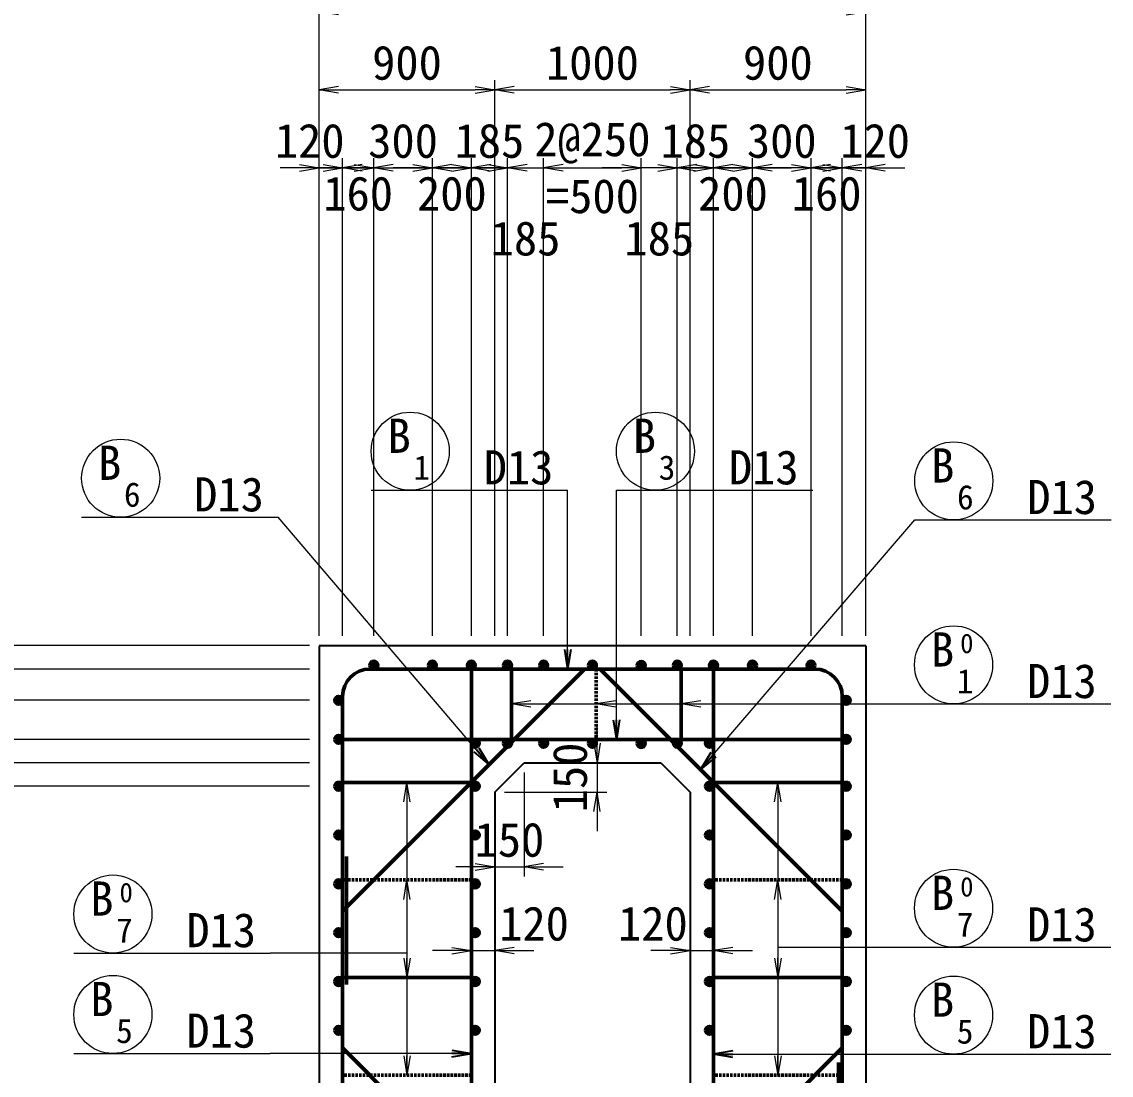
# Model space of a CAD drawing. Header units: millimetres. Extents: x 169470 to 758170, y -17820 to 11880.
# Drawn here: x 174920 to 180501, y 996 to 6391 of the extents above; entities that cross this region are included whole.
import ezdxf
from ezdxf.enums import TextEntityAlignment as Align

# ---------------------------------------------------------------- set-up
doc = ezdxf.new("R2010")
doc.units = ezdxf.units.MM
doc.header["$LTSCALE"] = 50
doc.header["$PDSIZE"] = 300
doc.linetypes.add('DASHED2', pattern=[0.375, 0.25, -0.125])
doc.layers.get('Defpoints').update_dxf_attribs({"color": 151})
for name, color, linetype, lineweight in [('D-STR', 1, 'Continuous', 25), ('D-STR-DIM', 7, 'Continuous', 13), ('D-STR-HTXT', 7, 'Continuous', 13), ('D-STR-STR1', 2, 'Continuous', 50), ('D-STR-STR2', 6, 'Continuous', 50), ('D-STR-STR3', 4, 'Continuous', 50), ('D-STR-STR4', 1, 'Continuous', 50), ('D-STR-TXT', 7, 'Continuous', 13)]:
    doc.layers.add(name, color=color, linetype=linetype, lineweight=lineweight)
doc.styles.add('YOKO_GOTHIC', font='MS Gothic.ttf')
doc.dimstyles.new('S50', dxfattribs={"dimscale": 50, "dimtxt": 3.5, "dimasz": 2, "dimexe": 1, "dimexo": 1, "dimgap": 1, "dimtad": 1, "dimdec": 0, "dimzin": 1, "dimdsep": 46, "dimtxsty": 'YOKO_GOTHIC', "dimblk": 'OPEN', "dimcen": 0, "dimclrd": 256, "dimclre": 256, "dimclrt": 256, "dimaunit": 1, "dimadec": 3, "dimazin": 0, "dimtfac": 1, "dimtdec": 0, "dimtix": 1, "dimtmove": 2, "dimatfit": 3, "dimldrblk": 'OPEN', "dimfxl": 1, "dimlwd": -1, "dimlwe": -1, "dimarcsym": 2})

# ---------------------------------------------------------------- blocks, each defined once
blk = doc.blocks.new('_Open')
at = {"color": 0, "linetype": 'ByBlock', "lineweight": -2}
for p, q in [((-1, 0.167), (0, 0)), ((-1, -0.167), (0, 0)), ((0, 0), (-1, 0))]:
    blk.add_line(p, q, dxfattribs=at)
blk = doc.blocks.new('0930-1')
at = {"layer": 'D-STR-STR2'}
for radius in [20, 10]:
    blk.add_circle((1654010.5, -311924.3), radius, dxfattribs=at)
blk = doc.blocks.new('*D3809')
at = {"layer": 'D-STR-DIM', "transparency": 16777216}
for p, q in [((176393.2, 3196.1), (172593.2, 3196.1)), ((172643.2, 3096.1), (172643.2, -603.9)), ((175393.2, -703.9), (172593.2, -703.9))]:
    blk.add_line(p, q, dxfattribs=at)
at = {"layer": 'Defpoints', "color": 0, "transparency": 16777216}
for p in [(176443.2, 3196.1), (172643.2, -703.9), (175443.2, -703.9)]:
    blk.add_point(p, dxfattribs=at)
at = {"layer": 'D-STR-DIM', "transparency": 16777216, "xscale": 100, "yscale": 100, "zscale": 100}
for p, rotation in [((172643.2, 3196.1), 90), ((172643.2, -703.9), 270)]:
    blk.add_blockref('_Open', p, dxfattribs=dict(at, rotation=rotation))
at = {"layer": 'D-STR-DIM', "transparency": 16777216, "insert": (172505.7, 1246.1), "char_height": 175, "attachment_point": 5, "rotation": 90, "style": 'YOKO_GOTHIC'}
blk.add_mtext('3900', dxfattribs=at)
blk = doc.blocks.new('*D3810')
at = {"layer": 'D-STR-DIM', "transparency": 16777216}
for p, q in [((176393.2, 2596.1), (172993.2, 2596.1)), ((173043.2, 2496.1), (173043.2, 696.1)), ((175393.2, 596.1), (172993.2, 596.1))]:
    blk.add_line(p, q, dxfattribs=at)
at = {"layer": 'Defpoints', "color": 0, "transparency": 16777216}
for p in [(176443.2, 2596.1), (173043.2, 596.1), (175443.2, 596.1)]:
    blk.add_point(p, dxfattribs=at)
at = {"layer": 'D-STR-DIM', "transparency": 16777216, "xscale": 100, "yscale": 100, "zscale": 100}
for p, rotation in [((173043.2, 2596.1), 90), ((173043.2, 596.1), 270)]:
    blk.add_blockref('_Open', p, dxfattribs=dict(at, rotation=rotation))
at = {"layer": 'D-STR-DIM', "transparency": 16777216, "insert": (172905.7, 1596.1), "char_height": 175, "attachment_point": 5, "rotation": 90, "style": 'YOKO_GOTHIC'}
blk.add_mtext('2000', dxfattribs=at)
blk = doc.blocks.new('*D3811')
at = {"layer": 'D-STR-DIM', "transparency": 16777216}
for p, q in [((176393.2, 3196.1), (172993.2, 3196.1)), ((173043.2, 2696.1), (173043.2, 3096.1)), ((176393.2, 2596.1), (172993.2, 2596.1))]:
    blk.add_line(p, q, dxfattribs=at)
at = {"layer": 'Defpoints', "color": 0, "transparency": 16777216}
for p in [(173043.2, 3196.1), (176443.2, 3196.1), (176443.2, 2596.1)]:
    blk.add_point(p, dxfattribs=at)
at = {"layer": 'D-STR-DIM', "transparency": 16777216, "xscale": 100, "yscale": 100, "zscale": 100}
for p, rotation in [((173043.2, 3196.1), 90), ((173043.2, 2596.1), 270)]:
    blk.add_blockref('_Open', p, dxfattribs=dict(at, rotation=rotation))
at = {"layer": 'D-STR-DIM', "transparency": 16777216, "insert": (172905.7, 2896.1), "char_height": 175, "attachment_point": 5, "rotation": 90, "style": 'YOKO_GOTHIC'}
blk.add_mtext('600', dxfattribs=at)
blk = doc.blocks.new('*D3815')
at = {"layer": 'D-STR-DIM', "transparency": 16777216}
for p, q in [((176393.2, 2476.1), (173393.2, 2476.1)), ((173443.2, 576.1), (173443.2, 2376.1)), ((175393.2, 476.1), (173393.2, 476.1))]:
    blk.add_line(p, q, dxfattribs=at)
at = {"layer": 'Defpoints', "color": 0, "transparency": 16777216}
for p in [(173443.2, 2476.1), (176443.2, 2476.1), (175443.2, 476.1)]:
    blk.add_point(p, dxfattribs=at)
at = {"layer": 'D-STR-DIM', "transparency": 16777216, "xscale": 100, "yscale": 100, "zscale": 100}
for p, rotation in [((173443.2, 2476.1), 90), ((173443.2, 476.1), 270)]:
    blk.add_blockref('_Open', p, dxfattribs=dict(at, rotation=rotation))
at = {"layer": 'D-STR-DIM', "transparency": 16777216, "insert": (173296.3, 1476.1), "char_height": 175, "attachment_point": 5, "rotation": 90, "style": 'YOKO_GOTHIC'}
blk.add_mtext('8@250=2000', dxfattribs=at)
blk = doc.blocks.new('*D3816')
at = {"layer": 'D-STR-DIM', "transparency": 16777216}
for p, q in [((173443.2, 2816.1), (173443.2, 2916.1)), ((176393.2, 2716.1), (173393.2, 2716.1)), ((173443.2, 2476.1), (173443.2, 2716.1)), ((176393.2, 2476.1), (173393.2, 2476.1)), ((173443.2, 2376.1), (173443.2, 2276.1))]:
    blk.add_line(p, q, dxfattribs=at)
at = {"layer": 'Defpoints', "color": 0, "transparency": 16777216}
for p in [(173443.2, 2716.1), (176443.2, 2716.1), (176443.2, 2476.1)]:
    blk.add_point(p, dxfattribs=at)
at = {"layer": 'D-STR-DIM', "transparency": 16777216, "xscale": 100, "yscale": 100, "zscale": 100}
for p, rotation in [((173443.2, 2716.1), 270), ((173443.2, 2476.1), 90)]:
    blk.add_blockref('_Open', p, dxfattribs=dict(at, rotation=rotation))
at = {"layer": 'D-STR-DIM', "transparency": 16777216, "insert": (173305.7, 2534.6), "char_height": 175, "attachment_point": 5, "rotation": 90, "style": 'YOKO_GOTHIC'}
blk.add_mtext('240', dxfattribs=at)
blk = doc.blocks.new('*D3817')
at = {"layer": 'D-STR-DIM', "transparency": 16777216}
for p, q in [((173443.2, 3016.1), (173443.2, 3116.1)), ((176393.2, 2916.1), (173393.2, 2916.1)), ((173443.2, 2716.1), (173443.2, 2916.1)), ((176393.2, 2716.1), (173393.2, 2716.1)), ((173443.2, 2616.1), (173443.2, 2516.1))]:
    blk.add_line(p, q, dxfattribs=at)
at = {"layer": 'Defpoints', "color": 0, "transparency": 16777216}
for p in [(173443.2, 2916.1), (176443.2, 2916.1), (176443.2, 2716.1)]:
    blk.add_point(p, dxfattribs=at)
at = {"layer": 'D-STR-DIM', "transparency": 16777216, "xscale": 100, "yscale": 100, "zscale": 100}
for p, rotation in [((173443.2, 2916.1), 270), ((173443.2, 2716.1), 90)]:
    blk.add_blockref('_Open', p, dxfattribs=dict(at, rotation=rotation))
at = {"layer": 'D-STR-DIM', "transparency": 16777216, "insert": (173595.7, 2816.1), "char_height": 175, "attachment_point": 5, "rotation": 90, "style": 'YOKO_GOTHIC'}
blk.add_mtext('200', dxfattribs=at)
blk = doc.blocks.new('*D3818')
at = {"layer": 'D-STR-DIM', "transparency": 16777216}
for p, q in [((173443.2, 3296.1), (173443.2, 3396.1)), ((176393.2, 3196.1), (173393.2, 3196.1)), ((173443.2, 3076.1), (173443.2, 3196.1)), ((176393.2, 3076.1), (173393.2, 3076.1)), ((173443.2, 2976.1), (173443.2, 2876.1))]:
    blk.add_line(p, q, dxfattribs=at)
at = {"layer": 'Defpoints', "color": 0, "transparency": 16777216}
for p in [(173443.2, 3196.1), (176443.2, 3196.1), (176443.2, 3076.1)]:
    blk.add_point(p, dxfattribs=at)
at = {"layer": 'D-STR-DIM', "transparency": 16777216, "xscale": 100, "yscale": 100, "zscale": 100}
for p, rotation in [((173443.2, 3196.1), 270), ((173443.2, 3076.1), 90)]:
    blk.add_blockref('_Open', p, dxfattribs=dict(at, rotation=rotation))
at = {"layer": 'D-STR-DIM', "transparency": 16777216, "insert": (173307.2, 3401.5), "char_height": 175, "attachment_point": 5, "rotation": 90, "style": 'YOKO_GOTHIC'}
blk.add_mtext('120', dxfattribs=at)
blk = doc.blocks.new('*D4570')
at = {"layer": 'D-STR-DIM', "transparency": 16777216}
for p, q in [((177493.2, 2546.1), (177493.2, 2013.5)), ((177343.2, 2396.1), (177343.2, 2013.5)), ((177243.2, 2063.5), (177143.2, 2063.5)), ((177343.2, 2063.5), (177493.2, 2063.5)), ((177593.2, 2063.5), (177693.2, 2063.5))]:
    blk.add_line(p, q, dxfattribs=at)
at = {"layer": 'Defpoints', "color": 0, "transparency": 16777216}
for p in [(177493.2, 2596.1), (177343.2, 2446.1), (177493.2, 2063.5)]:
    blk.add_point(p, dxfattribs=at)
at = {"layer": 'D-STR-DIM', "transparency": 16777216, "xscale": 100, "yscale": 100, "zscale": 100}
blk.add_blockref('_Open', (177343.2, 2063.5), dxfattribs=at)
at = {"layer": 'D-STR-DIM', "transparency": 16777216, "xscale": 100, "yscale": 100, "zscale": 100, "rotation": 180}
blk.add_blockref('_Open', (177493.2, 2063.5), dxfattribs=at)
at = {"layer": 'D-STR-DIM', "transparency": 16777216, "insert": (177418.2, 2201), "char_height": 175, "attachment_point": 5, "style": 'YOKO_GOTHIC'}
blk.add_mtext('150', dxfattribs=at)
blk = doc.blocks.new('*D4571')
at = {"layer": 'D-STR-DIM', "transparency": 16777216}
for p, q in [((177866.8, 2696.1), (177866.8, 2796.1)), ((177543.2, 2596.1), (177916.8, 2596.1)), ((177866.8, 2596.1), (177866.8, 2446.1)), ((177393.2, 2446.1), (177916.8, 2446.1)), ((177866.8, 2346.1), (177866.8, 2246.1))]:
    blk.add_line(p, q, dxfattribs=at)
at = {"layer": 'Defpoints', "color": 0, "transparency": 16777216}
for p in [(177493.2, 2596.1), (177343.2, 2446.1), (177866.8, 2446.1)]:
    blk.add_point(p, dxfattribs=at)
at = {"layer": 'D-STR-DIM', "transparency": 16777216, "xscale": 100, "yscale": 100, "zscale": 100}
for p, rotation in [((177866.8, 2596.1), 270), ((177866.8, 2446.1), 90)]:
    blk.add_blockref('_Open', p, dxfattribs=dict(at, rotation=rotation))
at = {"layer": 'D-STR-DIM', "transparency": 16777216, "insert": (177729.3, 2521.1), "char_height": 175, "attachment_point": 5, "rotation": 90, "style": 'YOKO_GOTHIC'}
blk.add_mtext('150', dxfattribs=at)
blk = doc.blocks.new('*D3819')
at = {"layer": 'D-STR-DIM', "transparency": 16777216}
for p, q in [((177123.2, 1634), (177023.2, 1634)), ((177223.2, 1634), (177343.2, 1634)), ((177443.2, 1634), (177543.2, 1634))]:
    blk.add_line(p, q, dxfattribs=at)
at = {"layer": 'Defpoints', "color": 0, "transparency": 16777216}
for p in [(177223.2, 1634), (177343.2, 1634), (177343.2, 1634)]:
    blk.add_point(p, dxfattribs=at)
at = {"layer": 'D-STR-DIM', "transparency": 16777216, "xscale": 100, "yscale": 100, "zscale": 100}
blk.add_blockref('_Open', (177223.2, 1634), dxfattribs=at)
at = {"layer": 'D-STR-DIM', "transparency": 16777216, "xscale": 100, "yscale": 100, "zscale": 100, "rotation": 180}
blk.add_blockref('_Open', (177343.2, 1634), dxfattribs=at)
at = {"layer": 'D-STR-DIM', "transparency": 16777216, "insert": (177544.2, 1771.5), "char_height": 175, "attachment_point": 5, "style": 'YOKO_GOTHIC'}
blk.add_mtext('120', dxfattribs=at)
blk = doc.blocks.new('*D4572')
at = {"layer": 'D-STR-DIM', "transparency": 16777216}
for p, q in [((178243.2, 1634), (178143.2, 1634)), ((178343.2, 1634), (178463.2, 1634)), ((178563.2, 1634), (178663.2, 1634))]:
    blk.add_line(p, q, dxfattribs=at)
at = {"layer": 'Defpoints', "color": 0, "transparency": 16777216}
for p in [(178343.2, 1634), (178463.2, 1634), (178463.2, 1634)]:
    blk.add_point(p, dxfattribs=at)
at = {"layer": 'D-STR-DIM', "transparency": 16777216, "xscale": 100, "yscale": 100, "zscale": 100}
blk.add_blockref('_Open', (178343.2, 1634), dxfattribs=at)
at = {"layer": 'D-STR-DIM', "transparency": 16777216, "xscale": 100, "yscale": 100, "zscale": 100, "rotation": 180}
blk.add_blockref('_Open', (178463.2, 1634), dxfattribs=at)
at = {"layer": 'D-STR-DIM', "transparency": 16777216, "insert": (178153.1, 1771.5), "char_height": 175, "attachment_point": 5, "style": 'YOKO_GOTHIC'}
blk.add_mtext('120', dxfattribs=at)
blk = doc.blocks.new('*D3771')
at = {"layer": 'D-STR-DIM', "transparency": 16777216}
for p, q in [((176443.2, 3246.1), (176443.2, 6493.3)), ((179243.2, 3246.1), (179243.2, 6493.3)), ((176543.2, 6443.3), (179143.2, 6443.3))]:
    blk.add_line(p, q, dxfattribs=at)
at = {"layer": 'Defpoints', "color": 0, "transparency": 16777216}
for p in [(179243.2, 6443.3), (176443.2, 3196.1), (179243.2, 3196.1)]:
    blk.add_point(p, dxfattribs=at)
at = {"layer": 'D-STR-DIM', "transparency": 16777216, "xscale": 100, "yscale": 100, "zscale": 100, "rotation": 180}
blk.add_blockref('_Open', (176443.2, 6443.3), dxfattribs=at)
at = {"layer": 'D-STR-DIM', "transparency": 16777216, "xscale": 100, "yscale": 100, "zscale": 100}
blk.add_blockref('_Open', (179243.2, 6443.3), dxfattribs=at)
at = {"layer": 'D-STR-DIM', "transparency": 16777216, "insert": (177843.2, 6580.8), "char_height": 175, "attachment_point": 5, "style": 'YOKO_GOTHIC'}
blk.add_mtext('2800', dxfattribs=at)
blk = doc.blocks.new('*D3772')
at = {"layer": 'D-STR-DIM', "transparency": 16777216}
for p, q in [((176443.2, 3246.1), (176443.2, 6093.3)), ((177343.2, 3246.1), (177343.2, 6093.3)), ((176543.2, 6043.3), (177243.2, 6043.3))]:
    blk.add_line(p, q, dxfattribs=at)
at = {"layer": 'Defpoints', "color": 0, "transparency": 16777216}
for p in [(177343.2, 6043.3), (176443.2, 3196.1), (177343.2, 3196.1)]:
    blk.add_point(p, dxfattribs=at)
at = {"layer": 'D-STR-DIM', "transparency": 16777216, "xscale": 100, "yscale": 100, "zscale": 100, "rotation": 180}
blk.add_blockref('_Open', (176443.2, 6043.3), dxfattribs=at)
at = {"layer": 'D-STR-DIM', "transparency": 16777216, "xscale": 100, "yscale": 100, "zscale": 100}
blk.add_blockref('_Open', (177343.2, 6043.3), dxfattribs=at)
at = {"layer": 'D-STR-DIM', "transparency": 16777216, "insert": (176893.2, 6180.8), "char_height": 175, "attachment_point": 5, "style": 'YOKO_GOTHIC'}
blk.add_mtext('900', dxfattribs=at)
blk = doc.blocks.new('*D3773')
at = {"layer": 'D-STR-DIM', "transparency": 16777216}
for p, q in [((177343.2, 3246.1), (177343.2, 6093.3)), ((178343.2, 3246.1), (178343.2, 6093.3)), ((177443.2, 6043.3), (178243.2, 6043.3))]:
    blk.add_line(p, q, dxfattribs=at)
at = {"layer": 'Defpoints', "color": 0, "transparency": 16777216}
for p in [(178343.2, 6043.3), (177343.2, 3196.1), (178343.2, 3196.1)]:
    blk.add_point(p, dxfattribs=at)
at = {"layer": 'D-STR-DIM', "transparency": 16777216, "xscale": 100, "yscale": 100, "zscale": 100, "rotation": 180}
blk.add_blockref('_Open', (177343.2, 6043.3), dxfattribs=at)
at = {"layer": 'D-STR-DIM', "transparency": 16777216, "xscale": 100, "yscale": 100, "zscale": 100}
blk.add_blockref('_Open', (178343.2, 6043.3), dxfattribs=at)
at = {"layer": 'D-STR-DIM', "transparency": 16777216, "insert": (177843.2, 6180.8), "char_height": 175, "attachment_point": 5, "style": 'YOKO_GOTHIC'}
blk.add_mtext('1000', dxfattribs=at)
blk = doc.blocks.new('*D3774')
at = {"layer": 'D-STR-DIM', "transparency": 16777216}
for p, q in [((178343.2, 3246.1), (178343.2, 6093.3)), ((179243.2, 3246.1), (179243.2, 6093.3)), ((178443.2, 6043.3), (179143.2, 6043.3))]:
    blk.add_line(p, q, dxfattribs=at)
at = {"layer": 'Defpoints', "color": 0, "transparency": 16777216}
for p in [(179243.2, 6043.3), (178343.2, 3196.1), (179243.2, 3196.1)]:
    blk.add_point(p, dxfattribs=at)
at = {"layer": 'D-STR-DIM', "transparency": 16777216, "xscale": 100, "yscale": 100, "zscale": 100, "rotation": 180}
blk.add_blockref('_Open', (178343.2, 6043.3), dxfattribs=at)
at = {"layer": 'D-STR-DIM', "transparency": 16777216, "xscale": 100, "yscale": 100, "zscale": 100}
blk.add_blockref('_Open', (179243.2, 6043.3), dxfattribs=at)
at = {"layer": 'D-STR-DIM', "transparency": 16777216, "insert": (178793.2, 6180.8), "char_height": 175, "attachment_point": 5, "style": 'YOKO_GOTHIC'}
blk.add_mtext('900', dxfattribs=at)
blk = doc.blocks.new('*D3775')
at = {"layer": 'D-STR-DIM', "transparency": 16777216}
for p, q in [((176443.2, 3246.1), (176443.2, 5693.3)), ((176563.2, 3246.1), (176563.2, 5693.3)), ((176343.2, 5643.3), (176243.2, 5643.3)), ((176443.2, 5643.3), (176563.2, 5643.3)), ((176663.2, 5643.3), (176763.2, 5643.3))]:
    blk.add_line(p, q, dxfattribs=at)
at = {"layer": 'Defpoints', "color": 0, "transparency": 16777216}
for p in [(176563.2, 5643.3), (176443.2, 3196.1), (176563.2, 3196.1)]:
    blk.add_point(p, dxfattribs=at)
at = {"layer": 'D-STR-DIM', "transparency": 16777216, "xscale": 100, "yscale": 100, "zscale": 100}
blk.add_blockref('_Open', (176443.2, 5643.3), dxfattribs=at)
at = {"layer": 'D-STR-DIM', "transparency": 16777216, "xscale": 100, "yscale": 100, "zscale": 100, "rotation": 180}
blk.add_blockref('_Open', (176563.2, 5643.3), dxfattribs=at)
at = {"layer": 'D-STR-DIM', "transparency": 16777216, "insert": (176394.9, 5780.8), "char_height": 175, "attachment_point": 5, "style": 'YOKO_GOTHIC'}
blk.add_mtext('120', dxfattribs=at)
blk = doc.blocks.new('*D3776')
at = {"layer": 'D-STR-DIM', "transparency": 16777216}
for p, q in [((176563.2, 3246.1), (176563.2, 5693.3)), ((176723.2, 3246.1), (176723.2, 5693.3)), ((176463.2, 5643.3), (176363.2, 5643.3)), ((176563.2, 5643.3), (176723.2, 5643.3)), ((176823.2, 5643.3), (176923.2, 5643.3))]:
    blk.add_line(p, q, dxfattribs=at)
at = {"layer": 'Defpoints', "color": 0, "transparency": 16777216}
for p in [(176723.2, 5643.3), (176563.2, 3196.1), (176723.2, 3196.1)]:
    blk.add_point(p, dxfattribs=at)
at = {"layer": 'D-STR-DIM', "transparency": 16777216, "xscale": 100, "yscale": 100, "zscale": 100}
blk.add_blockref('_Open', (176563.2, 5643.3), dxfattribs=at)
at = {"layer": 'D-STR-DIM', "transparency": 16777216, "xscale": 100, "yscale": 100, "zscale": 100, "rotation": 180}
blk.add_blockref('_Open', (176723.2, 5643.3), dxfattribs=at)
at = {"layer": 'D-STR-DIM', "transparency": 16777216, "insert": (176643.2, 5510.8), "char_height": 175, "attachment_point": 5, "style": 'YOKO_GOTHIC'}
blk.add_mtext('160', dxfattribs=at)
blk = doc.blocks.new('*D3777')
at = {"layer": 'D-STR-DIM', "transparency": 16777216}
for p, q in [((176723.2, 3246.1), (176723.2, 5693.3)), ((177023.2, 3246.1), (177023.2, 5693.3)), ((176623.2, 5643.3), (176523.2, 5643.3)), ((176723.2, 5643.3), (177023.2, 5643.3)), ((177123.2, 5643.3), (177223.2, 5643.3))]:
    blk.add_line(p, q, dxfattribs=at)
at = {"layer": 'Defpoints', "color": 0, "transparency": 16777216}
for p in [(177023.2, 5643.3), (176723.2, 3196.1), (177023.2, 3196.1)]:
    blk.add_point(p, dxfattribs=at)
at = {"layer": 'D-STR-DIM', "transparency": 16777216, "xscale": 100, "yscale": 100, "zscale": 100}
blk.add_blockref('_Open', (176723.2, 5643.3), dxfattribs=at)
at = {"layer": 'D-STR-DIM', "transparency": 16777216, "xscale": 100, "yscale": 100, "zscale": 100, "rotation": 180}
blk.add_blockref('_Open', (177023.2, 5643.3), dxfattribs=at)
at = {"layer": 'D-STR-DIM', "transparency": 16777216, "insert": (176873.2, 5780.8), "char_height": 175, "attachment_point": 5, "style": 'YOKO_GOTHIC'}
blk.add_mtext('300', dxfattribs=at)
blk = doc.blocks.new('*D3778')
at = {"layer": 'D-STR-DIM', "transparency": 16777216}
for p, q in [((177408.2, 3246.1), (177408.2, 5693.3)), ((177593.2, 3246.1), (177593.2, 5693.3)), ((177308.2, 5643.3), (177208.2, 5643.3)), ((177408.2, 5643.3), (177593.2, 5643.3)), ((177693.2, 5643.3), (177793.2, 5643.3))]:
    blk.add_line(p, q, dxfattribs=at)
at = {"layer": 'Defpoints', "color": 0, "transparency": 16777216}
for p in [(177593.2, 5643.3), (177408.2, 3196.1), (177593.2, 3196.1)]:
    blk.add_point(p, dxfattribs=at)
at = {"layer": 'D-STR-DIM', "transparency": 16777216, "xscale": 100, "yscale": 100, "zscale": 100}
blk.add_blockref('_Open', (177408.2, 5643.3), dxfattribs=at)
at = {"layer": 'D-STR-DIM', "transparency": 16777216, "xscale": 100, "yscale": 100, "zscale": 100, "rotation": 180}
blk.add_blockref('_Open', (177593.2, 5643.3), dxfattribs=at)
at = {"layer": 'D-STR-DIM', "transparency": 16777216, "insert": (177500.7, 5280.8), "char_height": 175, "attachment_point": 5, "style": 'YOKO_GOTHIC'}
blk.add_mtext('185', dxfattribs=at)
blk = doc.blocks.new('*D3779')
at = {"layer": 'D-STR-DIM', "transparency": 16777216}
for p, q in [((177593.2, 3246.1), (177593.2, 5693.3)), ((178093.2, 3246.1), (178093.2, 5693.3)), ((177693.2, 5643.3), (177993.2, 5643.3))]:
    blk.add_line(p, q, dxfattribs=at)
at = {"layer": 'Defpoints', "color": 0, "transparency": 16777216}
for p in [(178093.2, 5643.3), (177593.2, 3196.1), (178093.2, 3196.1)]:
    blk.add_point(p, dxfattribs=at)
at = {"layer": 'D-STR-DIM', "transparency": 16777216, "xscale": 100, "yscale": 100, "zscale": 100, "rotation": 180}
blk.add_blockref('_Open', (177593.2, 5643.3), dxfattribs=at)
at = {"layer": 'D-STR-DIM', "transparency": 16777216, "xscale": 100, "yscale": 100, "zscale": 100}
blk.add_blockref('_Open', (178093.2, 5643.3), dxfattribs=at)
at = {"layer": 'D-STR-DIM', "transparency": 16777216, "insert": (177843.2, 5643.3), "char_height": 175, "attachment_point": 5, "style": 'YOKO_GOTHIC'}
blk.add_mtext('2@250\\P=500', dxfattribs=at)
blk = doc.blocks.new('*D3780')
at = {"layer": 'D-STR-DIM', "transparency": 16777216}
for p, q in [((177223.2, 3246.1), (177223.2, 5693.3)), ((177408.2, 3246.1), (177408.2, 5693.3)), ((177123.2, 5643.3), (177023.2, 5643.3)), ((177223.2, 5643.3), (177408.2, 5643.3)), ((177508.2, 5643.3), (177608.2, 5643.3))]:
    blk.add_line(p, q, dxfattribs=at)
at = {"layer": 'Defpoints', "color": 0, "transparency": 16777216}
for p in [(177408.2, 5643.3), (177223.2, 3196.1), (177408.2, 3196.1)]:
    blk.add_point(p, dxfattribs=at)
at = {"layer": 'D-STR-DIM', "transparency": 16777216, "xscale": 100, "yscale": 100, "zscale": 100}
blk.add_blockref('_Open', (177223.2, 5643.3), dxfattribs=at)
at = {"layer": 'D-STR-DIM', "transparency": 16777216, "xscale": 100, "yscale": 100, "zscale": 100, "rotation": 180}
blk.add_blockref('_Open', (177408.2, 5643.3), dxfattribs=at)
at = {"layer": 'D-STR-DIM', "transparency": 16777216, "insert": (177315.7, 5780.8), "char_height": 175, "attachment_point": 5, "style": 'YOKO_GOTHIC'}
blk.add_mtext('185', dxfattribs=at)
blk = doc.blocks.new('*D3781')
at = {"layer": 'D-STR-DIM', "transparency": 16777216}
for p, q in [((177023.2, 3246.1), (177023.2, 5693.3)), ((177223.2, 3246.1), (177223.2, 5693.3)), ((176923.2, 5643.3), (176823.2, 5643.3)), ((177023.2, 5643.3), (177223.2, 5643.3)), ((177323.2, 5643.3), (177423.2, 5643.3))]:
    blk.add_line(p, q, dxfattribs=at)
at = {"layer": 'Defpoints', "color": 0, "transparency": 16777216}
for p in [(177223.2, 5643.3), (177023.2, 3196.1), (177223.2, 3196.1)]:
    blk.add_point(p, dxfattribs=at)
at = {"layer": 'D-STR-DIM', "transparency": 16777216, "xscale": 100, "yscale": 100, "zscale": 100}
blk.add_blockref('_Open', (177023.2, 5643.3), dxfattribs=at)
at = {"layer": 'D-STR-DIM', "transparency": 16777216, "xscale": 100, "yscale": 100, "zscale": 100, "rotation": 180}
blk.add_blockref('_Open', (177223.2, 5643.3), dxfattribs=at)
at = {"layer": 'D-STR-DIM', "transparency": 16777216, "insert": (177123.2, 5510.8), "char_height": 175, "attachment_point": 5, "style": 'YOKO_GOTHIC'}
blk.add_mtext('200', dxfattribs=at)
blk = doc.blocks.new('*D3782')
at = {"layer": 'D-STR-DIM', "transparency": 16777216}
for p, q in [((179123.2, 3246.1), (179123.2, 5693.3)), ((179243.2, 3246.1), (179243.2, 5693.3)), ((179023.2, 5643.3), (178923.2, 5643.3)), ((179243.2, 5643.3), (179123.2, 5643.3)), ((179343.2, 5643.3), (179443.2, 5643.3))]:
    blk.add_line(p, q, dxfattribs=at)
at = {"layer": 'Defpoints', "color": 0, "transparency": 16777216}
for p in [(179123.2, 5643.3), (179123.2, 3196.1), (179243.2, 3196.1)]:
    blk.add_point(p, dxfattribs=at)
at = {"layer": 'D-STR-DIM', "transparency": 16777216, "xscale": 100, "yscale": 100, "zscale": 100}
blk.add_blockref('_Open', (179123.2, 5643.3), dxfattribs=at)
at = {"layer": 'D-STR-DIM', "transparency": 16777216, "xscale": 100, "yscale": 100, "zscale": 100, "rotation": 180}
blk.add_blockref('_Open', (179243.2, 5643.3), dxfattribs=at)
at = {"layer": 'D-STR-DIM', "transparency": 16777216, "insert": (179291.5, 5780.8), "char_height": 175, "attachment_point": 5, "style": 'YOKO_GOTHIC'}
blk.add_mtext('120', dxfattribs=at)
blk = doc.blocks.new('*D3783')
at = {"layer": 'D-STR-DIM', "transparency": 16777216}
for p, q in [((178963.2, 3246.1), (178963.2, 5693.3)), ((179123.2, 3246.1), (179123.2, 5693.3)), ((178863.2, 5643.3), (178763.2, 5643.3)), ((179123.2, 5643.3), (178963.2, 5643.3)), ((179223.2, 5643.3), (179323.2, 5643.3))]:
    blk.add_line(p, q, dxfattribs=at)
at = {"layer": 'Defpoints', "color": 0, "transparency": 16777216}
for p in [(178963.2, 5643.3), (178963.2, 3196.1), (179123.2, 3196.1)]:
    blk.add_point(p, dxfattribs=at)
at = {"layer": 'D-STR-DIM', "transparency": 16777216, "xscale": 100, "yscale": 100, "zscale": 100}
blk.add_blockref('_Open', (178963.2, 5643.3), dxfattribs=at)
at = {"layer": 'D-STR-DIM', "transparency": 16777216, "xscale": 100, "yscale": 100, "zscale": 100, "rotation": 180}
blk.add_blockref('_Open', (179123.2, 5643.3), dxfattribs=at)
at = {"layer": 'D-STR-DIM', "transparency": 16777216, "insert": (179043.2, 5510.8), "char_height": 175, "attachment_point": 5, "style": 'YOKO_GOTHIC'}
blk.add_mtext('160', dxfattribs=at)
blk = doc.blocks.new('*D3784')
at = {"layer": 'D-STR-DIM', "transparency": 16777216}
for p, q in [((178663.2, 3246.1), (178663.2, 5693.3)), ((178963.2, 3246.1), (178963.2, 5693.3)), ((178563.2, 5643.3), (178463.2, 5643.3)), ((178963.2, 5643.3), (178663.2, 5643.3)), ((179063.2, 5643.3), (179163.2, 5643.3))]:
    blk.add_line(p, q, dxfattribs=at)
at = {"layer": 'Defpoints', "color": 0, "transparency": 16777216}
for p in [(178663.2, 5643.3), (178663.2, 3196.1), (178963.2, 3196.1)]:
    blk.add_point(p, dxfattribs=at)
at = {"layer": 'D-STR-DIM', "transparency": 16777216, "xscale": 100, "yscale": 100, "zscale": 100}
blk.add_blockref('_Open', (178663.2, 5643.3), dxfattribs=at)
at = {"layer": 'D-STR-DIM', "transparency": 16777216, "xscale": 100, "yscale": 100, "zscale": 100, "rotation": 180}
blk.add_blockref('_Open', (178963.2, 5643.3), dxfattribs=at)
at = {"layer": 'D-STR-DIM', "transparency": 16777216, "insert": (178813.2, 5780.8), "char_height": 175, "attachment_point": 5, "style": 'YOKO_GOTHIC'}
blk.add_mtext('300', dxfattribs=at)
blk = doc.blocks.new('*D3785')
at = {"layer": 'D-STR-DIM', "transparency": 16777216}
for p, q in [((178093.2, 3246.1), (178093.2, 5693.3)), ((178278.2, 3246.1), (178278.2, 5693.3)), ((177993.2, 5643.3), (177893.2, 5643.3)), ((178278.2, 5643.3), (178093.2, 5643.3)), ((178378.2, 5643.3), (178478.2, 5643.3))]:
    blk.add_line(p, q, dxfattribs=at)
at = {"layer": 'Defpoints', "color": 0, "transparency": 16777216}
for p in [(178093.2, 5643.3), (178093.2, 3196.1), (178278.2, 3196.1)]:
    blk.add_point(p, dxfattribs=at)
at = {"layer": 'D-STR-DIM', "transparency": 16777216, "xscale": 100, "yscale": 100, "zscale": 100}
blk.add_blockref('_Open', (178093.2, 5643.3), dxfattribs=at)
at = {"layer": 'D-STR-DIM', "transparency": 16777216, "xscale": 100, "yscale": 100, "zscale": 100, "rotation": 180}
blk.add_blockref('_Open', (178278.2, 5643.3), dxfattribs=at)
at = {"layer": 'D-STR-DIM', "transparency": 16777216, "insert": (178185.7, 5280.8), "char_height": 175, "attachment_point": 5, "style": 'YOKO_GOTHIC'}
blk.add_mtext('185', dxfattribs=at)
blk = doc.blocks.new('*D3786')
at = {"layer": 'D-STR-DIM', "transparency": 16777216}
for p, q in [((178278.2, 3246.1), (178278.2, 5693.3)), ((178463.2, 3246.1), (178463.2, 5693.3)), ((178178.2, 5643.3), (178078.2, 5643.3)), ((178463.2, 5643.3), (178278.2, 5643.3)), ((178563.2, 5643.3), (178663.2, 5643.3))]:
    blk.add_line(p, q, dxfattribs=at)
at = {"layer": 'Defpoints', "color": 0, "transparency": 16777216}
for p in [(178278.2, 5643.3), (178278.2, 3196.1), (178463.2, 3196.1)]:
    blk.add_point(p, dxfattribs=at)
at = {"layer": 'D-STR-DIM', "transparency": 16777216, "xscale": 100, "yscale": 100, "zscale": 100}
blk.add_blockref('_Open', (178278.2, 5643.3), dxfattribs=at)
at = {"layer": 'D-STR-DIM', "transparency": 16777216, "xscale": 100, "yscale": 100, "zscale": 100, "rotation": 180}
blk.add_blockref('_Open', (178463.2, 5643.3), dxfattribs=at)
at = {"layer": 'D-STR-DIM', "transparency": 16777216, "insert": (178370.7, 5780.8), "char_height": 175, "attachment_point": 5, "style": 'YOKO_GOTHIC'}
blk.add_mtext('185', dxfattribs=at)
blk = doc.blocks.new('*D3787')
at = {"layer": 'D-STR-DIM', "transparency": 16777216}
for p, q in [((178463.2, 3246.1), (178463.2, 5693.3)), ((178663.2, 3246.1), (178663.2, 5693.3)), ((178363.2, 5643.3), (178263.2, 5643.3)), ((178663.2, 5643.3), (178463.2, 5643.3)), ((178763.2, 5643.3), (178863.2, 5643.3))]:
    blk.add_line(p, q, dxfattribs=at)
at = {"layer": 'Defpoints', "color": 0, "transparency": 16777216}
for p in [(178463.2, 5643.3), (178463.2, 3196.1), (178663.2, 3196.1)]:
    blk.add_point(p, dxfattribs=at)
at = {"layer": 'D-STR-DIM', "transparency": 16777216, "xscale": 100, "yscale": 100, "zscale": 100}
blk.add_blockref('_Open', (178463.2, 5643.3), dxfattribs=at)
at = {"layer": 'D-STR-DIM', "transparency": 16777216, "xscale": 100, "yscale": 100, "zscale": 100, "rotation": 180}
blk.add_blockref('_Open', (178663.2, 5643.3), dxfattribs=at)
at = {"layer": 'D-STR-DIM', "transparency": 16777216, "insert": (178563.2, 5510.8), "char_height": 175, "attachment_point": 5, "style": 'YOKO_GOTHIC'}
blk.add_mtext('200', dxfattribs=at)
blk = doc.blocks.new('*D3801')
at = {"layer": 'D-STR-DIM', "transparency": 16777216}
for p, q in [((173443.2, 3176.1), (173443.2, 3276.1)), ((176393.2, 3076.1), (173393.2, 3076.1)), ((173443.2, 2916.1), (173443.2, 3076.1)), ((176393.2, 2916.1), (173393.2, 2916.1)), ((173443.2, 2816.1), (173443.2, 2716.1))]:
    blk.add_line(p, q, dxfattribs=at)
at = {"layer": 'Defpoints', "color": 0, "transparency": 16777216}
for p in [(173443.2, 3076.1), (176443.2, 3076.1), (176443.2, 2916.1)]:
    blk.add_point(p, dxfattribs=at)
at = {"layer": 'D-STR-DIM', "transparency": 16777216, "xscale": 100, "yscale": 100, "zscale": 100}
for p, rotation in [((173443.2, 3076.1), 270), ((173443.2, 2916.1), 90)]:
    blk.add_blockref('_Open', p, dxfattribs=dict(at, rotation=rotation))
at = {"layer": 'D-STR-DIM', "transparency": 16777216, "insert": (173305.7, 2996.1), "char_height": 175, "attachment_point": 5, "rotation": 90, "style": 'YOKO_GOTHIC'}
blk.add_mtext('160', dxfattribs=at)

msp = doc.modelspace()

# ---------------------------------------------------------------- linework, layer by layer
at = {"layer": 'D-STR'}
for p, q in [((179243.17, 3196.06), (176443.17, 3196.06)), ((176443.17, 3196.06), (176443.17, 596.06)), ((179243.17, 3196.06), (179243.17, 596.06)), ((177343.17, 2446.06), (177493.17, 2596.06)), ((177493.17, 2596.06), (178193.17, 2596.06)), ((178193.17, 2596.06), (178343.17, 2446.06)), ((177343.17, 2446.06), (177343.17, 596.06)), ((178343.17, 2446.06), (178343.17, 596.06))]:
    msp.add_line(p, q, dxfattribs=at)
at = {"layer": 'D-STR-HTXT'}
for p, q in [((176709.7, 3991.94), (177716.26, 3991.94)), ((177965.93, 3991.94), (178972.49, 3991.94)), ((175226.52, 3853.67), (176233.09, 3853.67)), ((179494.32, 3840.02), (180500.89, 3840.02)), ((177428.17, 2897.53), (180499.73, 2897.53)), ((176893.17, 2496.06), (176893.17, 996.06)), ((178793.17, 2496.06), (178793.17, 996.06)), ((175186.6, 1621.62), (176193.17, 1621.62)), ((176893.17, 1621.62), (176193.17, 1621.62)), ((178793.17, 1651.05), (180499.73, 1651.05)), ((175186.6, 1107.07), (176193.17, 1107.07)), ((179493.17, 1103.89), (180499.73, 1103.89))]:
    msp.add_line(p, q, dxfattribs=at)
for centre in [(176909.7, 4191.94), (178165.93, 4191.94), (175426.52, 4053.67), (179694.32, 4040.02), (179693.17, 3097.53), (175386.6, 1307.07), (179693.17, 1303.89)]:
    msp.add_circle(centre, 200, dxfattribs=at)
at = {"layer": 'D-STR-HTXT', "color": 1}
for centre in [(175386.6, 1821.62), (179693.17, 1851.05)]:
    msp.add_circle(centre, 200, dxfattribs=at)
at = {"layer": 'D-STR-STR1'}
for p, q in [((176563.17, 1835.77), (177803.46, 3076.06)), ((178983.17, 3076.06), (176703.17, 3076.06)), ((177223.17, 3076.06), (177223.17, -553.94)), ((177882.87, 3076.06), (179123.17, 1835.77)), ((178463.17, 3076.06), (178463.17, -553.94)), ((176563.17, 2936.06), (176563.17, -413.94)), ((179123.17, 2936.06), (179123.17, -413.94)), ((176563.17, 2716.06), (179123.17, 2716.06)), ((176563.17, 1136.06), (178253.17, -553.94)), ((179123.17, 1136.06), (177433.17, -553.94))]:
    msp.add_line(p, q, dxfattribs=at)
for centre, start, end in [((176703.17, 2936.06), 90, 180), ((178983.17, 2936.06), 0, 90)]:
    msp.add_arc(centre, 140, start, end, dxfattribs=at)
at = {"layer": 'D-STR-STR2'}
for centre in [(177223.17, 3096.06), (178463.17, 3096.06), (176543.17, 2916.06), (179143.17, 2916.06), (177243.17, 2696.06), (178443.17, 2696.06)]:
    msp.add_circle(centre, 20, dxfattribs=at)
at = {"layer": 'D-STR-STR3'}
for p, q in [((177428.17, 3076.06), (177428.17, 2716.06)), ((178298.17, 3076.06), (178298.17, 2716.06)), ((177223.17, 2496.06), (176563.17, 2496.06)), ((179123.17, 2496.06), (178463.17, 2496.06)), ((177223.17, 1496.06), (176563.17, 1496.06)), ((179123.17, 1496.06), (178463.17, 1496.06))]:
    msp.add_line(p, q, dxfattribs=at)
at = {"layer": 'D-STR-STR3', "linetype": 'DASHED2'}
for p, q in [((177863.17, 3076.06), (177863.17, 2716.06)), ((177223.17, 1996.06), (176563.17, 1996.06)), ((179123.17, 1996.06), (178463.17, 1996.06)), ((177223.17, 996.06), (176563.17, 996.06)), ((179123.17, 996.06), (178463.17, 996.06))]:
    msp.add_line(p, q, dxfattribs=at)
at = {"layer": 'D-STR-STR4'}
for p, q in [((176583.17, 1461.06), (176583.17, 2117.06)), ((179103.17, 405.06), (179103.17, 1061.06))]:
    msp.add_line(p, q, dxfattribs=at)

# ---------------------------------------------------------------- block references
at = {"layer": 'D-STR-HTXT', "xscale": 100, "yscale": 100, "zscale": 100}
for p, rotation in [((177428.17, 2897.53), 180), ((177863.17, 2897.53), 180), ((178298.17, 2897.53), 180), ((176893.17, 2496.06), 89.99999999999999), ((178793.17, 2496.06), 89.99999999999999), ((176893.17, 1996.06), 89.99999999999999), ((178793.17, 1996.06), 89.99999999999999), ((176893.17, 1496.06), 270), ((178793.17, 1496.06), 270), ((176893.17, 996.06), 270), ((178793.17, 996.06), 270)]:
    msp.add_blockref('_Open', p, dxfattribs=dict(at, rotation=rotation))
at = {"layer": 'D-STR-STR2', "xscale": -1, "rotation": 180}
for p in [(-1477287.31, -308828.24), (-1476987.31, -308828.24), (-1476787.31, -308828.24), (-1476602.31, -308828.24), (-1476417.31, -308828.24), (-1476167.31, -308828.24), (-1475917.31, -308828.97), (-1475732.31, -308828.24), (-1475547.31, -308828.24), (-1477467.31, -309008.24), (-1474867.31, -309008.24), (-1477467.31, -309208.24), (-1474867.31, -309208.24), (-1476767.31, -309228.24), (-1476602.31, -309228.24), (-1476417.31, -309228.24), (-1476167.31, -309228.24), (-1475917.31, -309228.97), (-1475732.31, -309228.24), (-1475567.31, -309228.24), (-1477467.31, -309448.24), (-1476767.32, -309448.24), (-1475567.31, -309448.24), (-1474867.32, -309448.24), (-1477467.31, -309698.24), (-1476767.32, -309698.24), (-1475567.31, -309698.24), (-1474867.32, -309698.24), (-1477467.31, -309948.24), (-1476767.32, -309948.24), (-1475567.31, -309948.24), (-1474867.32, -309948.24), (-1477467.31, -310198.24), (-1476767.32, -310198.24), (-1475567.31, -310198.24), (-1474867.32, -310198.24), (-1477467.31, -310448.24), (-1476767.32, -310448.24), (-1475567.31, -310448.24), (-1474867.32, -310448.24), (-1477467.31, -310698.24), (-1476767.32, -310698.24), (-1475567.31, -310698.24), (-1474867.32, -310698.24)]:
    msp.add_blockref('0930-1', p, dxfattribs=at)
at = {"layer": 'D-STR-STR2', "rotation": 180}
for p in [(1832673.65, -308828.24), (1832973.65, -308828.24)]:
    msp.add_blockref('0930-1', p, dxfattribs=at)

# ---------------------------------------------------------------- texts
at = {"layer": 'D-STR-TXT', "style": 'YOKO_GOTHIC'}
for s, height, p in [('B', 175, (176853.42, 4183.63)), ('B', 175, (178109.66, 4183.63)), ('B', 175, (175370.25, 4045.36)), ('B', 175, (179638.05, 4031.7)), ('1', 125, (176969.08, 4045.82)), ('3', 125, (178225.32, 4045.82)), ('6', 125, (175485.91, 3907.55)), ('6', 125, (179753.71, 3893.9)), ('B', 175, (179636.89, 3089.21)), ('0', 100, (179761.29, 3157.71)), ('1', 125, (179752.55, 2951.41)), ('B', 175, (175330.33, 1298.75)), ('B', 175, (179636.89, 1295.57)), ('5', 125, (175445.99, 1160.95)), ('5', 125, (179752.55, 1157.77))]:
    msp.add_text(s, height=height, dxfattribs=at).set_placement(p, align=Align.CENTER)
for p in [(177286.22, 4021.94), (178542.45, 4021.94), (175803.04, 3883.67), (180070.84, 3870.02), (180069.69, 2927.53), (175763.12, 1137.07), (180069.69, 1133.89)]:
    msp.add_text('D13', height=175, dxfattribs=at).set_placement(p)
at = {"layer": 'D-STR-TXT', "color": 1, "style": 'YOKO_GOTHIC'}
for s, height, p in [('B', 175, (179636.89, 1842.74)), ('0', 100, (179761.29, 1911.24)), ('B', 175, (175330.33, 1813.3)), ('0', 100, (175454.72, 1881.81)), ('7', 125, (175445.99, 1675.5)), ('7', 125, (179752.55, 1704.93))]:
    msp.add_text(s, height=height, dxfattribs=at).set_placement(p, align=Align.CENTER)
for p in [(180069.69, 1681.05), (175763.12, 1651.62)]:
    msp.add_text('D13', height=175, dxfattribs=at).set_placement(p)

# ---------------------------------------------------------------- dimensions: what is measured, and where the dimension line sits
at = {"layer": 'D-STR-DIM'}
for base, p1, p2, picture, middle in [((179243.17, 6443.26), (176443.17, 3196.06), (179243.17, 3196.06), '*D3771', (177843.17, 6580.76)), ((177343.17, 6043.26), (176443.17, 3196.06), (177343.17, 3196.06), '*D3772', (176893.17, 6180.76)), ((178343.17, 6043.26), (177343.17, 3196.06), (178343.17, 3196.06), '*D3773', (177843.17, 6180.76)), ((179243.17, 6043.26), (178343.17, 3196.06), (179243.17, 3196.06), '*D3774', (178793.17, 6180.76)), ((177023.17, 5643.26), (176723.17, 3196.06), (177023.17, 3196.06), '*D3777', (176873.17, 5780.76)), ((177408.17, 5643.26), (177223.17, 3196.06), (177408.17, 3196.06), '*D3780', (177315.67, 5780.76)), ((177493.17, 2063.54), (177343.17, 2446.06), (177493.17, 2596.06), '*D4570', (177418.17, 2201.04))]:
    dim = msp.add_linear_dim(base=base, p1=p1, p2=p2, dimstyle='S50', dxfattribs=at)
    dim.commit()
    dim.dimension.update_dxf_attribs({"geometry": picture, "text_midpoint": middle})
for base, p1, p2, picture, middle in [((176563.17, 5643.26), (176443.17, 3196.06), (176563.17, 3196.06), '*D3775', (176394.88, 5780.76)), ((176723.17, 5643.26), (176563.17, 3196.06), (176723.17, 3196.06), '*D3776', (176643.17, 5510.76)), ((177223.17, 5643.26), (177023.17, 3196.06), (177223.17, 3196.06), '*D3781', (177123.17, 5510.76)), ((177593.17, 5643.26), (177408.17, 3196.06), (177593.17, 3196.06), '*D3778', (177500.67, 5280.76)), ((177343.17, 1633.96), (177223.17, 1633.96), (177343.17, 1633.96), '*D3819', (177544.23, 1771.46)), ((178463.17, 1633.96), (178343.17, 1633.96), (178463.17, 1633.96), '*D4572', (178153.12, 1771.46))]:
    dim = msp.add_linear_dim(base=base, p1=p1, p2=p2, dimstyle='S50', dxfattribs=at)
    dim.commit()
    dim.dimension.update_dxf_attribs({"geometry": picture, "text_midpoint": middle, "dimtype": 160})
dim = msp.add_linear_dim(base=(178093.17, 5643.26), p1=(177593.17, 3196.06), p2=(178093.17, 3196.06), text='2@250\\P=<>', dimstyle='S50', dxfattribs=at)
dim.commit()
dim.dimension.update_dxf_attribs({"geometry": '*D3779', "text_midpoint": (177843.17, 5643.26), "dimtype": 160})
for base, p1, p2, angle, picture, middle in [((178278.17, 5643.26), (178463.17, 3196.06), (178278.17, 3196.06), 180, '*D3786', (178370.67, 5780.76)), ((178663.17, 5643.26), (178963.17, 3196.06), (178663.17, 3196.06), 180, '*D3784', (178813.17, 5780.76)), ((173443.17, 3076.06), (176443.17, 2916.06), (176443.17, 3076.06), 90, '*D3801', (173305.67, 2996.06)), ((172643.17, -703.94), (176443.17, 3196.06), (175443.17, -703.94), 90, '*D3809', (172505.67, 1246.06)), ((173043.17, 3196.06), (176443.17, 2596.06), (176443.17, 3196.06), 90, '*D3811', (172905.67, 2896.06)), ((177866.8, 2446.06), (177493.17, 2596.06), (177343.17, 2446.06), 90, '*D4571', (177729.3, 2521.06)), ((173043.17, 596.06), (176443.17, 2596.06), (175443.17, 596.06), 90, '*D3810', (172905.67, 1596.06))]:
    dim = msp.add_linear_dim(base=base, p1=p1, p2=p2, angle=angle, dimstyle='S50', dxfattribs=at)
    dim.commit()
    dim.dimension.update_dxf_attribs({"geometry": picture, "text_midpoint": middle})
for base, p1, p2, angle, picture, middle in [((179123.17, 5643.26), (179243.17, 3196.06), (179123.17, 3196.06), 180, '*D3782', (179291.45, 5780.76)), ((178093.17, 5643.26), (178278.17, 3196.06), (178093.17, 3196.06), 180, '*D3785', (178185.67, 5280.76)), ((178463.17, 5643.26), (178663.17, 3196.06), (178463.17, 3196.06), 180, '*D3787', (178563.17, 5510.76)), ((178963.17, 5643.26), (179123.17, 3196.06), (178963.17, 3196.06), 180, '*D3783', (179043.17, 5510.76)), ((173443.17, 3196.06), (176443.17, 3076.06), (176443.17, 3196.06), 90, '*D3818', (173307.17, 3401.49)), ((173443.17, 2916.06), (176443.17, 2716.06), (176443.17, 2916.06), 90, '*D3817', (173595.67, 2816.06)), ((173443.17, 2716.06), (176443.17, 2476.06), (176443.17, 2716.06), 90, '*D3816', (173305.67, 2534.59))]:
    dim = msp.add_linear_dim(base=base, p1=p1, p2=p2, angle=angle, dimstyle='S50', dxfattribs=at)
    dim.commit()
    dim.dimension.update_dxf_attribs({"geometry": picture, "text_midpoint": middle, "dimtype": 160})
dim = msp.add_linear_dim(base=(173443.17, 2476.06), p1=(175443.17, 476.06), p2=(176443.17, 2476.06), angle=90, text='8@250=<>', dimstyle='S50', dxfattribs=at)
dim.commit()
dim.dimension.update_dxf_attribs({"geometry": '*D3815', "text_midpoint": (173296.34, 1476.06)})

# ---------------------------------------------------------------- leaders
at = {"layer": 'D-STR-HTXT'}
for points in [[(177716.26, 3076.06), (177716.26, 3991.94)], [(177965.93, 2716.06), (177965.93, 3991.94)], [(177313.89, 2586.49), (176233.09, 3853.67)], [(178397.4, 2561.54), (179494.32, 3840.02)], [(177223.17, 1107.07), (176193.17, 1107.07)], [(178463.17, 1103.89), (179493.17, 1103.89)]]:
    msp.add_leader(points, dimstyle='S50', dxfattribs=at)

doc.saveas('drawing.dxf')
